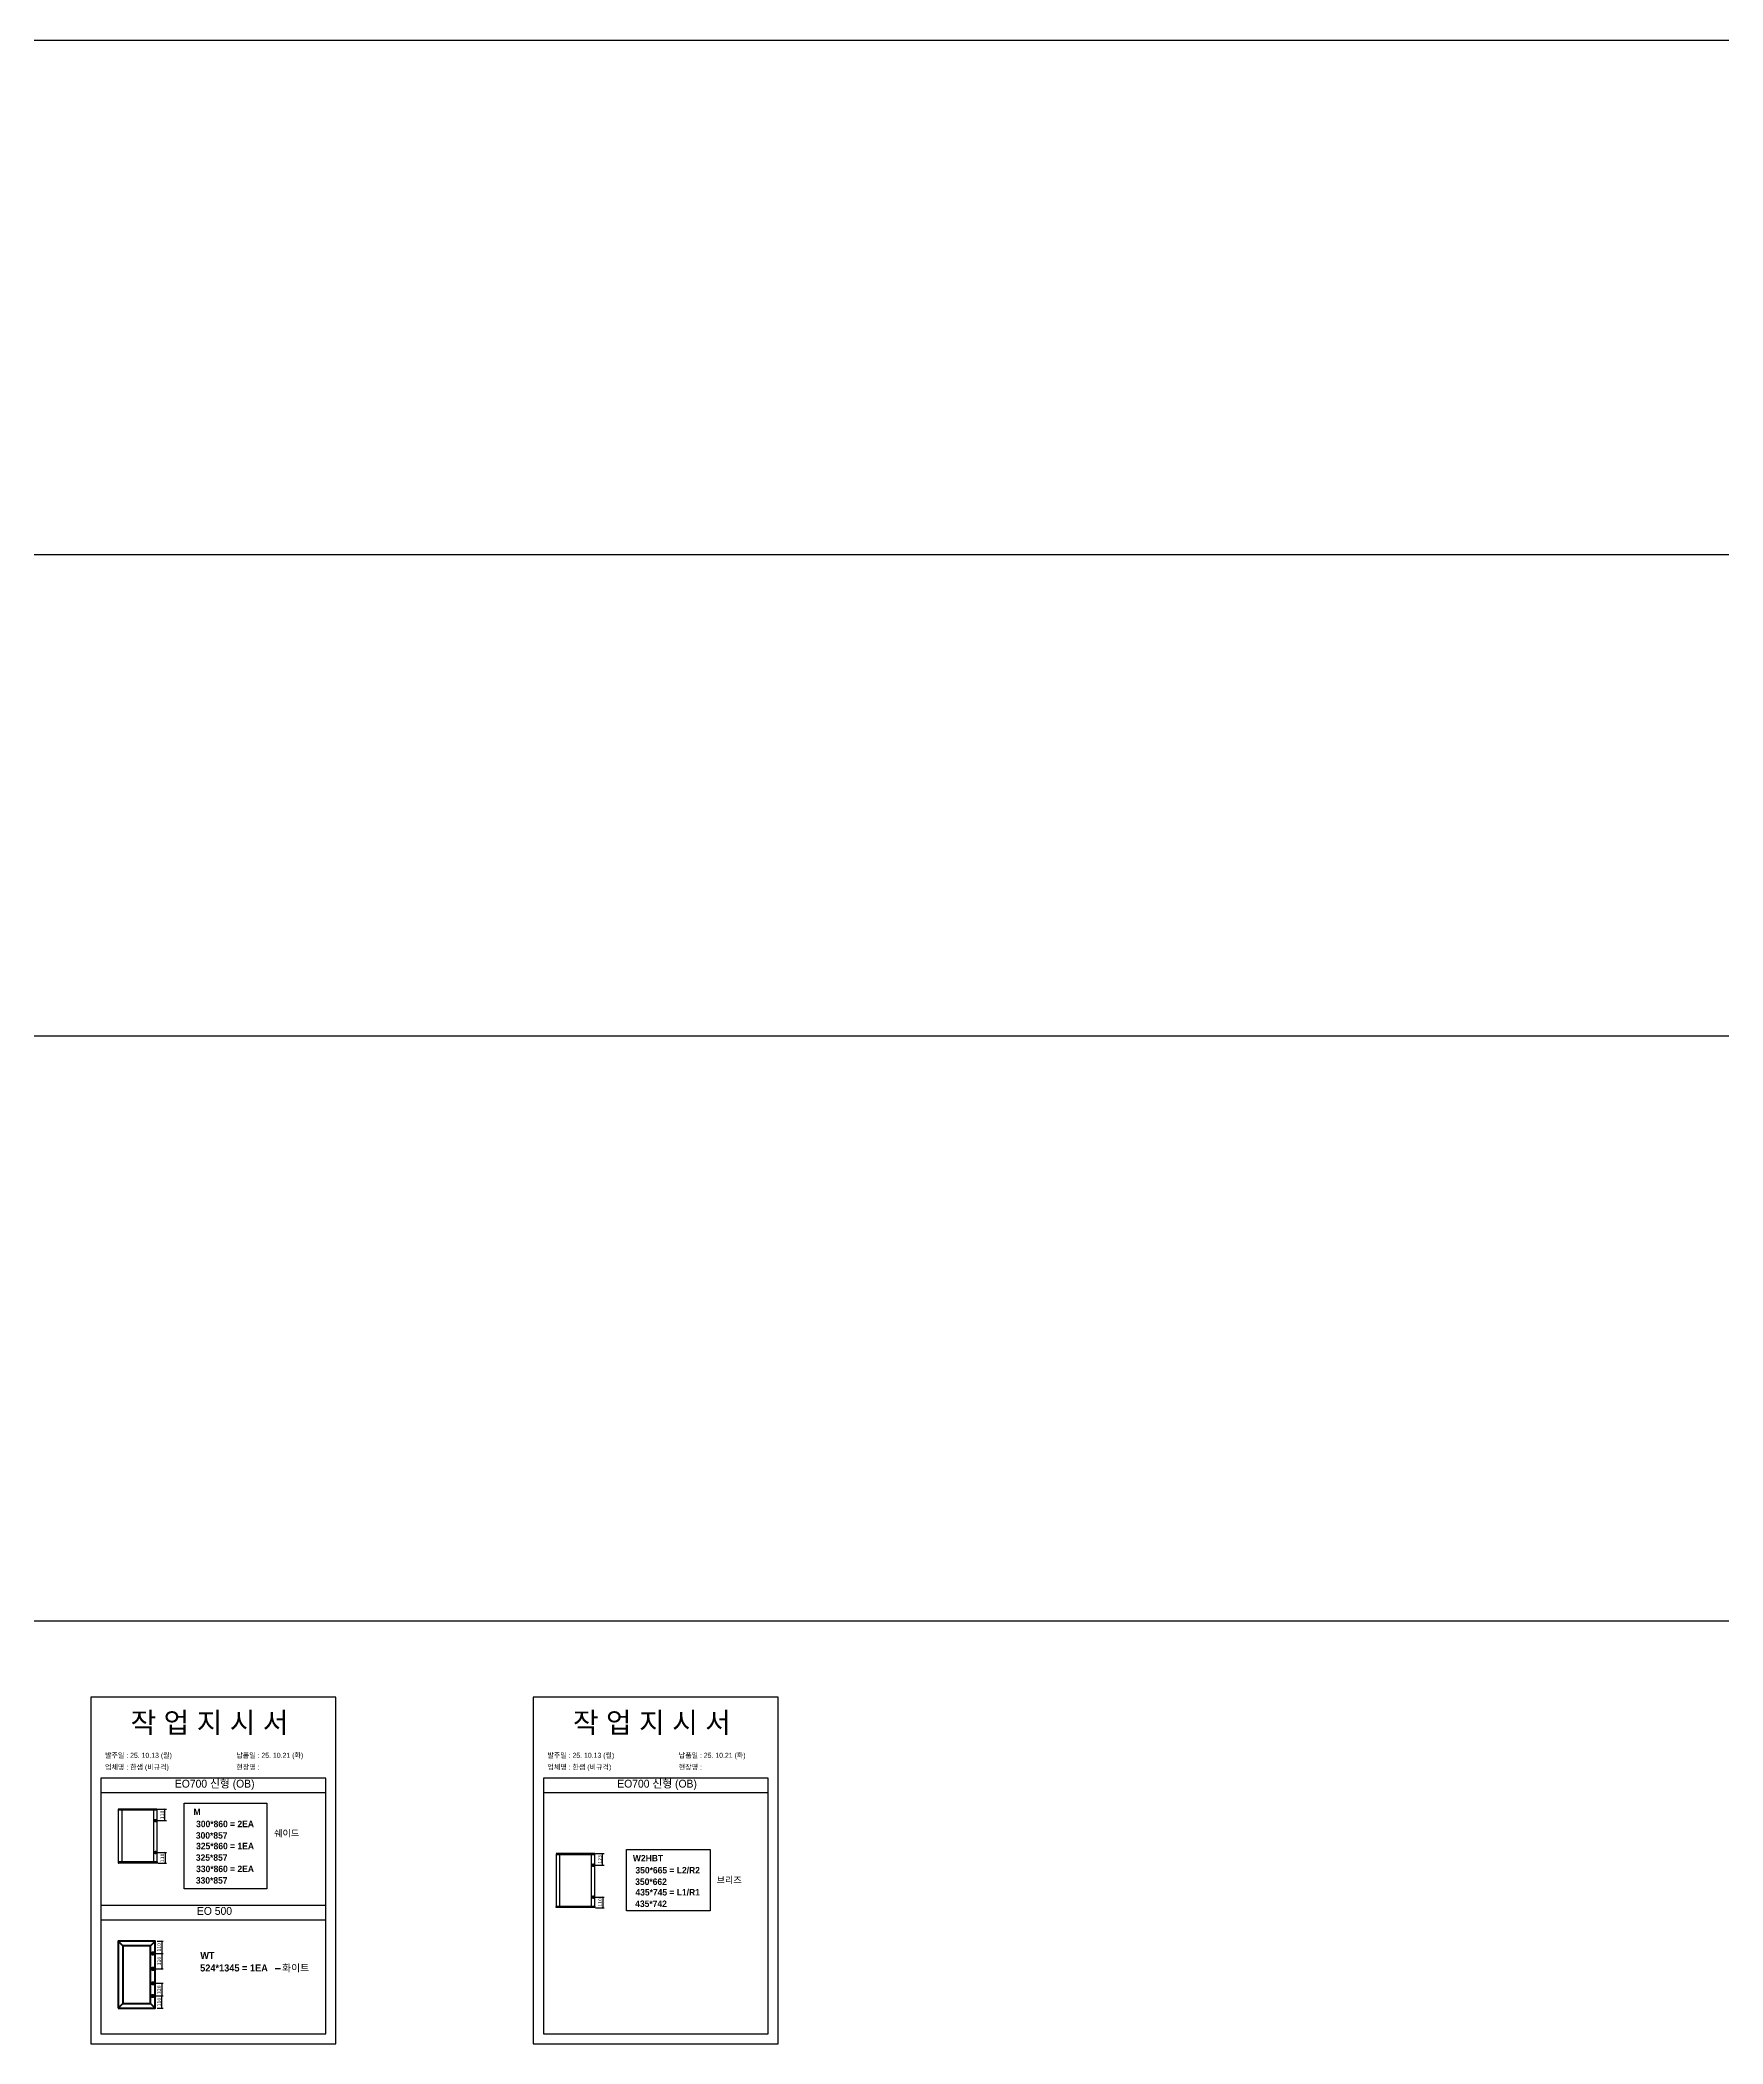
# Model space of a CAD drawing. Header units: millimetres. Extents: x -44117 to 256353, y -2095463 to 65325.
# Drawn here: x 115549 to 127083, y -374096 to -360362 of the extents above; entities that cross this region are included whole.
import ezdxf

# ---------------------------------------------------------------- set-up
doc = ezdxf.new("R2010")
doc.units = ezdxf.units.MM
doc.header["$LTSCALE"] = 10
doc.layers.add('Layer1', color=7, linetype='Continuous', lineweight=70)
doc.styles.add('MtX_Gulim', font='')
doc.styles.get('MtX_Gulim').set_extended_font_data('Gulim', bold=True)
doc.dimstyles.new('ISO-25', dxfattribs={"dimtxt": 2.5, "dimasz": 2.5, "dimexe": 1, "dimexo": 1, "dimtad": 1, "dimtxsty": 'Standard', "dimblk": 'ARCHTICK', "dimcen": 2.5, "dimadec": 0, "dimazin": 0, "dimtfac": 1, "dimtmove": 0, "dimatfit": 3, "dimfxl": 0, "dimarcsym": 0})

# ---------------------------------------------------------------- blocks, each defined once
blk = doc.blocks.new('_ArchTick')
at = {"color": 0, "linetype": 'ByBlock', "const_width": 0.15}
blk.add_lwpolyline([(-0.5, -0.5), (0.5, 0.5)], dxfattribs=at)
blk = doc.blocks.new('*D3551')
at = {"color": 0, "lineweight": -2}
for p, q in [((116356, -372486), (116415, -372486)), ((116356, -372565), (116415, -372565)), ((116405, -372565), (116405, -372486))]:
    blk.add_line(p, q, dxfattribs=at)
at = {"layer": 'Defpoints', "color": 0}
for p in [(116341, -372486), (116341, -372565), (116405, -372486)]:
    blk.add_point(p, dxfattribs=at)
at = {"color": 0, "lineweight": -2, "xscale": 10, "yscale": 10, "zscale": 10}
for p, rotation in [((116405, -372486), 90), ((116405, -372565), 270)]:
    blk.add_blockref('_ArchTick', p, dxfattribs=dict(at, rotation=rotation))
at = {"color": 0, "insert": (116386, -372526), "char_height": 25, "attachment_point": 5, "rotation": 90}
blk.add_mtext('110', dxfattribs=at)
blk = doc.blocks.new('*D3552')
at = {"color": 0, "lineweight": -2}
for p, q in [((116356, -372784), (116416, -372784)), ((116356, -372856), (116416, -372856)), ((116406, -372784), (116406, -372856))]:
    blk.add_line(p, q, dxfattribs=at)
at = {"layer": 'Defpoints', "color": 0}
for p in [(116341, -372784), (116341, -372856), (116406, -372856)]:
    blk.add_point(p, dxfattribs=at)
at = {"color": 0, "lineweight": -2, "xscale": 10, "yscale": 10, "zscale": 10}
for p, rotation in [((116406, -372784), 90), ((116406, -372856), 270)]:
    blk.add_blockref('_ArchTick', p, dxfattribs=dict(at, rotation=rotation))
at = {"color": 0, "insert": (116387, -372820), "char_height": 25, "attachment_point": 5, "rotation": 90}
blk.add_mtext('110', dxfattribs=at)
blk = doc.blocks.new('*D3553')
at = {"color": 0, "lineweight": -2}
for p, q in [((116352, -373391), (116394, -373391)), ((116384, -373391), (116384, -373475)), ((116336, -373475), (116394, -373475))]:
    blk.add_line(p, q, dxfattribs=at)
at = {"layer": 'Defpoints', "color": 0}
for p in [(116337, -373391), (116321, -373475), (116384, -373475)]:
    blk.add_point(p, dxfattribs=at)
at = {"color": 0, "lineweight": -2, "xscale": 10, "yscale": 10, "zscale": 10}
for p, rotation in [((116384, -373391), 90), ((116384, -373475), 270)]:
    blk.add_blockref('_ArchTick', p, dxfattribs=dict(at, rotation=rotation))
at = {"color": 0, "insert": (116365, -373433), "char_height": 25, "attachment_point": 5, "rotation": 90}
blk.add_mtext('110', dxfattribs=at)
blk = doc.blocks.new('*D3554')
at = {"color": 0, "lineweight": -2}
for p, q in [((116336, -373767), (116394, -373767)), ((116384, -373851), (116384, -373767)), ((116352, -373851), (116394, -373851))]:
    blk.add_line(p, q, dxfattribs=at)
at = {"layer": 'Defpoints', "color": 0}
for p in [(116321, -373767), (116384, -373767), (116337, -373851)]:
    blk.add_point(p, dxfattribs=at)
at = {"color": 0, "lineweight": -2, "xscale": 10, "yscale": 10, "zscale": 10}
for p, rotation in [((116384, -373767), 90), ((116384, -373851), 270)]:
    blk.add_blockref('_ArchTick', p, dxfattribs=dict(at, rotation=rotation))
at = {"color": 0, "insert": (116365, -373809), "char_height": 25, "attachment_point": 5, "rotation": 90}
blk.add_mtext('110', dxfattribs=at)
blk = doc.blocks.new('*D3555')
at = {"color": 0, "lineweight": -2}
for p, q in [((116336, -373475), (116394, -373475)), ((116384, -373475), (116384, -373581)), ((116336, -373581), (116394, -373581))]:
    blk.add_line(p, q, dxfattribs=at)
at = {"layer": 'Defpoints', "color": 0}
for p in [(116321, -373475), (116321, -373581), (116384, -373581)]:
    blk.add_point(p, dxfattribs=at)
at = {"color": 0, "lineweight": -2, "xscale": 10, "yscale": 10, "zscale": 10}
for p, rotation in [((116384, -373475), 90), ((116384, -373581), 270)]:
    blk.add_blockref('_ArchTick', p, dxfattribs=dict(at, rotation=rotation))
at = {"color": 0, "insert": (116365, -373528), "char_height": 25, "attachment_point": 5, "rotation": 90}
blk.add_mtext('320', dxfattribs=at)
blk = doc.blocks.new('*D3556')
at = {"color": 0, "lineweight": -2}
for p, q in [((116336, -373680), (116394, -373680)), ((116384, -373680), (116384, -373767)), ((116336, -373767), (116394, -373767))]:
    blk.add_line(p, q, dxfattribs=at)
at = {"layer": 'Defpoints', "color": 0}
for p in [(116321, -373680), (116321, -373767), (116384, -373767)]:
    blk.add_point(p, dxfattribs=at)
at = {"color": 0, "lineweight": -2, "xscale": 10, "yscale": 10, "zscale": 10}
for p, rotation in [((116384, -373680), 90), ((116384, -373767), 270)]:
    blk.add_blockref('_ArchTick', p, dxfattribs=dict(at, rotation=rotation))
at = {"color": 0, "insert": (116365, -373724), "char_height": 25, "attachment_point": 5, "rotation": 90}
blk.add_mtext('320', dxfattribs=at)
blk = doc.blocks.new('*D3596')
at = {"color": 0, "lineweight": -2}
for p, q in [((119355, -372791), (119415, -372791)), ((119405, -372871), (119405, -372791)), ((119355, -372871), (119415, -372871))]:
    blk.add_line(p, q, dxfattribs=at)
at = {"layer": 'Defpoints', "color": 0}
for p in [(119340, -372791), (119405, -372791), (119340, -372871)]:
    blk.add_point(p, dxfattribs=at)
at = {"color": 0, "lineweight": -2, "xscale": 10, "yscale": 10, "zscale": 10}
for p, rotation in [((119405, -372791), 90), ((119405, -372871), 270)]:
    blk.add_blockref('_ArchTick', p, dxfattribs=dict(at, rotation=rotation))
at = {"color": 0, "insert": (119386, -372831), "char_height": 25, "attachment_point": 5, "rotation": 90}
blk.add_mtext('123', dxfattribs=at)
blk = doc.blocks.new('*D3597')
at = {"color": 0, "lineweight": -2}
for p, q in [((119355, -373089), (119416, -373089)), ((119406, -373089), (119406, -373162)), ((119355, -373162), (119416, -373162))]:
    blk.add_line(p, q, dxfattribs=at)
at = {"layer": 'Defpoints', "color": 0}
for p in [(119340, -373089), (119340, -373162), (119406, -373162)]:
    blk.add_point(p, dxfattribs=at)
at = {"color": 0, "lineweight": -2, "xscale": 10, "yscale": 10, "zscale": 10}
for p, rotation in [((119406, -373089), 90), ((119406, -373162), 270)]:
    blk.add_blockref('_ArchTick', p, dxfattribs=dict(at, rotation=rotation))
at = {"color": 0, "insert": (119387, -373126), "char_height": 25, "attachment_point": 5, "rotation": 90}
blk.add_mtext('110', dxfattribs=at)

msp = doc.modelspace()

# ---------------------------------------------------------------- linework, layer by layer
at = {"color": 1}
for p, q in [((104015.69829, -360361.96424), (196284.84516, -360361.96424)), ((104015.69829, -363888.68067), (196284.84516, -363888.68067)), ((104015.69829, -363888.68067), (196284.84516, -363888.68067)), ((104015.69829, -367185.74607), (196284.84516, -367185.74607)), ((104015.69829, -367185.74607), (196284.84516, -367185.74607)), ((104015.69829, -371195.88228), (196284.84516, -371195.88228)), ((104015.69829, -371195.88228), (196284.84516, -371195.88228))]:
    msp.add_line(p, q, dxfattribs=at)
at = {"color": 2}
msp.add_line((104015.69829, -360361.96424), (196284.84516, -360361.96424), dxfattribs=at)
for p, q in [((117506.85197, -372274.79111), (115966.85197, -372274.79111)), ((120538.75536, -372274.79111), (118998.75536, -372274.79111)), ((117506.85197, -372374.79111), (115966.85197, -372374.79111)), ((120538.75536, -372374.79111), (118998.75536, -372374.79111)), ((116085.6002, -372486.02056), (116085.6002, -372855.76878)), ((116352.18887, -372486.49937), (116085.6002, -372486.49937)), ((116352.18887, -372493.73473), (116085.6002, -372493.73473)), ((116351.92287, -372485.75455), (116085.8662, -372485.75455)), ((116109.27472, -372493.20272), (116109.27472, -372848.05461)), ((116328.24834, -372848.05461), (116328.24834, -372493.73473)), ((116350.85884, -372493.73473), (116350.85884, -372485.75455)), ((116352.18887, -372855.76878), (116352.18887, -372486.02056)), ((116352.18887, -372848.05461), (116085.6002, -372848.05461)), ((116352.18887, -372855.28997), (116085.6002, -372855.28997)), ((116351.92287, -372856.03479), (116085.8662, -372856.03479)), ((116086.93023, -372856.03479), (116086.93023, -372848.05461)), ((116350.85884, -372848.05461), (116350.85884, -372856.03479)), ((119085.37934, -372791.6927), (119085.37934, -373161.44092)), ((119351.96801, -372792.17151), (119085.37934, -372792.17151)), ((119351.96801, -372799.40687), (119085.37934, -372799.40687)), ((119351.70201, -372791.42669), (119085.64534, -372791.42669)), ((119109.05386, -372798.87486), (119109.05386, -373153.72675)), ((119328.02748, -373153.72675), (119328.02748, -372799.40687)), ((119350.63798, -372799.40687), (119350.63798, -372791.42669)), ((119351.96801, -373161.44092), (119351.96801, -372791.6927)), ((117506.85197, -373146.94895), (115966.85197, -373146.94895)), ((117506.85197, -373246.94895), (115966.85197, -373246.94895)), ((119351.96801, -373153.72675), (119085.37934, -373153.72675)), ((119351.96801, -373160.96211), (119085.37934, -373160.96211)), ((119351.70201, -373161.70693), (119085.64534, -373161.70693)), ((119086.70937, -373161.70693), (119086.70937, -373153.72675)), ((119350.63798, -373153.72675), (119350.63798, -373161.70693)), ((117198.09816, -373582.01175), (117160.96022, -373582.01175))]:
    msp.add_line(p, q)
for points in [[(115896.85197, -374095.62139), (117576.85197, -374095.62139), (117576.85197, -371719.62139), (115896.85197, -371719.62139)], [(118928.75536, -374095.62139), (120608.75536, -374095.62139), (120608.75536, -371719.62139), (118928.75536, -371719.62139)], [(116537.93695, -372446.37162), (117104.44403, -372446.37162), (117104.44403, -373032.31767), (116537.93695, -373032.31767)], [(119567.52062, -372763.59824), (120142.3587, -372763.59824), (120142.3587, -373182.92457), (119567.52062, -373182.92457)]]:
    msp.add_lwpolyline(points, close=True)
for points in [[(115966.85197, -372274.79111), (115966.85197, -374025.62139), (117506.85197, -374025.62139), (117506.85197, -372274.79111)], [(118998.75536, -372274.79111), (118998.75536, -374025.62139), (120538.75536, -374025.62139), (120538.75536, -372274.79111)]]:
    msp.add_lwpolyline(points)
for centre, start, end in [((116351.92287, -372486.02056), 0, 90), ((116085.8662, -372855.76878), 180, 270), ((116351.92287, -372855.76878), 270, 0), ((119351.70201, -372791.6927), 0, 90), ((119085.64534, -373161.44092), 180, 270), ((119351.70201, -373161.44092), 270, 0)]:
    msp.add_arc(centre, 0.26601, start, end)
at = {"layer": 'Layer1'}
for p, q in [((116340.68397, -372555.5663), (116340.68397, -372575.1742)), ((116340.68397, -372793.50376), (116340.68397, -372773.89586)), ((119340.46311, -372861.23844), (119340.46311, -372880.84634)), ((119340.46311, -373099.1759), (119340.46311, -373079.568)), ((116116.65073, -373422.42293), (116085.1553, -373390.92751)), ((116305.62326, -373422.42293), (116337.11868, -373390.92751)), ((116321.03368, -373462.18541), (116321.03368, -373488.36826)), ((116321.03368, -373567.58742), (116321.03368, -373593.77028)), ((116321.03368, -373667.16068), (116321.03368, -373693.34354)), ((116085.1553, -373851.16635), (116116.65073, -373819.67093)), ((116337.11868, -373851.16635), (116305.62326, -373819.67093)), ((116305.62326, -373819.67093), (116337.11868, -373851.16635)), ((116321.03368, -373779.90846), (116321.03368, -373753.7256))]:
    msp.add_line(p, q, dxfattribs=at)
for points in [[(116350.48792, -372565.37025), (116330.88002, -372565.37025)], [(116350.48792, -372783.69981), (116330.88002, -372783.69981)], [(119350.26706, -372871.04239), (119330.65916, -372871.04239)], [(119350.26706, -373089.37195), (119330.65916, -373089.37195)], [(116085.1553, -373851.16635), (116337.11868, -373851.16635), (116337.11868, -373390.92751), (116085.1553, -373390.92751)], [(116116.65073, -373819.67093), (116305.62326, -373819.67093), (116305.62326, -373422.42293), (116116.65073, -373422.42293)], [(116334.1251, -373475.27683), (116307.94225, -373475.27683)], [(116334.1251, -373580.67885), (116307.94225, -373580.67885)], [(116334.1251, -373680.25211), (116307.94225, -373680.25211)], [(116334.1251, -373766.81703), (116307.94225, -373766.81703)]]:
    msp.add_lwpolyline(points, close=True, dxfattribs=at)
for centre, radius in [((116340.68397, -372565.37025), 6.53597), ((116340.68397, -372783.69981), 6.53597), ((119340.46311, -372871.04239), 6.53597), ((119340.46311, -373089.37195), 6.53597), ((116321.03368, -373475.27683), 8.72762), ((116321.03368, -373580.67885), 8.72762), ((116321.03368, -373680.25211), 8.72762), ((116321.03368, -373766.81703), 8.72762)]:
    msp.add_circle(centre, radius, dxfattribs=at)

# ---------------------------------------------------------------- texts
at = {"linetype": 'Continuous', "style": 'MtX_Gulim'}
for s, height, p in [('M', 44.50828, (116601.27887, -372527.65152)), ('300*860 = 2EA', 44.508282, (116618.76282, -372610.15043)), ('325*860 = 1EA', 44.508282, (116618.76282, -372761.64427)), ('쉐이드', 44.508282, (117153.44464, -372674.11031)), ('W2HBT', 44.508282, (119612.27514, -372844.75943)), ('330*860 = 2EA', 44.508282, (116618.76282, -372918.25706)), ('350*665 = L2/R2', 44.508282, (119629.75909, -372927.25834)), ('브리즈', 44.508282, (120185.74018, -372994.88543)), ('435*745 = L1/R1', 44.508282, (119629.75909, -373078.35705)), ('WT', 48.142837, (116647.50024, -373513.45497)), ('524*1345 = 1EA', 48.1428372, (116646.37673, -373599.09488)), ('화이트', 48.142837, (117207.9871, -373598.60523))]:
    msp.add_text(s, height=height, dxfattribs=at).set_placement(p)
at = {"color": 242, "linetype": 'Continuous', "true_color": 0xcd2027, "style": 'MtX_Gulim'}
for s, p in [('300*857', (116617.10594, -372689.03168)), ('325*857', (116617.10594, -372840.52552)), ('330*857', (116617.10594, -372997.1383)), ('350*662', (119628.10221, -373006.13959)), ('435*742', (119628.10221, -373157.2383))]:
    msp.add_text(s, height=44.508282, dxfattribs=at).set_placement(p)
at = {"attachment_point": 1}
for s, width, gutter_width, heights, insert, char_height in [('{\\fGulim|b0|i0|c129|p50;작 업 지 시 서}', 3307.3198183, 12.5, [-155.84554], (116169.65858, -371823.7839), 140), ('{\\fGulim|b0|i0|c129|p50;작 업 지 시 서}', 3307.3198183, 12.5, [-155.84554], (119201.56196, -371823.7839), 140), ('{\\fGulim|b0|i0|c129|p50;업체명 : 한샘 (비규격)}', 3307.3198183, 12.5, [36.11279], (115994.44922, -372181.1605), 34.3), ('\\pt11;{\\fGulim|b0|i0|c129|p50;발주일 : 25. 10.13 (월)}', 3307.3198183, 12.5, [34.50412], (115994.44922, -372100.50432), 34.3), ('{\\fGulim|b0|i0|c129|p50;현장명 : }', 3307.3198183, 12.5, [-38.2735], (116894.4272, -372181.1605), 34.3), ('{\\fGulim|b0|i0|c129|p50;납품일 : 25. 10.21 (화)}', 3307.3198183, 12.5, [37.67976], (116894.4272, -372100.50432), 34.3), ('{\\fGulim|b0|i0|c129|p50;업체명 : 한샘 (비규격)}', 3307.3198183, 12.5, [36.11279], (119026.35261, -372181.1605), 34.3), ('\\pt11;{\\fGulim|b0|i0|c129|p50;발주일 : 25. 10.13 (월)}', 3307.3198183, 12.5, [34.50412], (119026.35261, -372100.50432), 34.3), ('{\\fGulim|b0|i0|c129|p50;현장명 : }', 3307.3198183, 12.5, [-38.2735], (119926.33059, -372181.1605), 34.3), ('{\\fGulim|b0|i0|c129|p50;납품일 : 25. 10.21 (화)}', 3307.3198183, 12.5, [37.67976], (119926.33059, -372100.50432), 34.3), ('{\\fGulim|b0|i0|c129|p50;EO700 신형 (OB)}', 5224.9748335, 19.74777, [57.05176], (116473.40064, -372284.92546), 54.1878762), ('{\\fGulim|b0|i0|c129|p50;EO700 신형 (OB)}', 5224.9748335, 19.74777, [57.05176], (119505.30403, -372284.92546), 54.1878762), ('{\\fGulim|b0|i0|c129|p50;EO 500}', 5224.9748335, 19.74777, [57.05176], (116624.62342, -373157.0833), 54.1878762)]:
    msp.add_mtext_dynamic_manual_height_columns(s, width=width, gutter_width=gutter_width, heights=heights, dxfattribs=dict(at, insert=insert, char_height=char_height))

# ---------------------------------------------------------------- dimensions: what is measured, and where the dimension line sits
for base, p1, p2, angle, text, picture, middle in [((116405.15584, -372485.75455), (116340.68397, -372565.37025), (116340.68397, -372485.75455), 90, '110', '*D3551', (116386.40584, -372525.5624)), ((116406.18701, -372856.03479), (116340.68397, -372783.69981), (116340.68397, -372856.03479), 90, '110', '*D3552', (116387.43701, -372819.8673)), ((119404.93498, -372791.42669), (119340.46311, -372871.04239), (119340.46311, -372791.42669), 90, '123', '*D3596', (119386.18498, -372831.23454)), ((119405.96616, -373161.70693), (119340.46311, -373089.37195), (119340.46311, -373161.70693), 90, '110', '*D3597', (119387.21616, -373125.53944)), ((116384.12735, -373475.27683), (116337.11868, -373390.92751), (116321.03368, -373475.27683), 90, '110', '*D3553', (116365.37735, -373433.10217)), ((116384.12735, -373580.67885), (116321.03368, -373475.27683), (116321.03368, -373580.67885), 90, '320', '*D3555', (116365.37735, -373527.97784)), ((116384.12735, -373766.81703), (116321.03368, -373680.25211), (116321.03368, -373766.81703), 90, '320', '*D3556', (116365.37735, -373723.53457)), ((116384.12735, -373766.81703), (116337.11868, -373851.16635), (116321.03368, -373766.81703), 270, '110', '*D3554', (116365.37735, -373808.99169))]:
    dim = msp.add_linear_dim(base=base, p1=p1, p2=p2, angle=angle, text=text, dimstyle='ISO-25', override={"dimscale": 10, "dimasz": 1, "dimexo": 1.5, "dimtxsty": 'Standard'})
    dim.commit()
    dim.dimension.update_dxf_attribs({"geometry": picture, "text_midpoint": middle})

doc.saveas('drawing.dxf')
